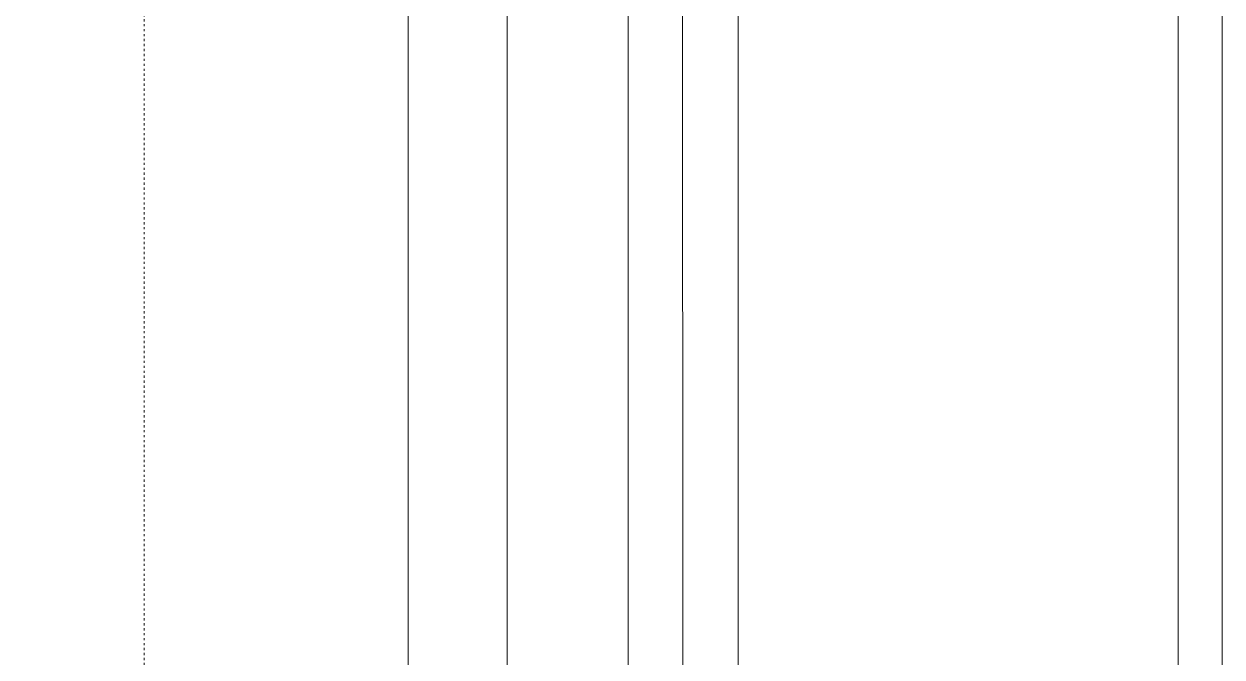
# Model space of a CAD drawing. Extents: x -3709 to 34962, y 0 to 8245.
# Drawn here: x 2768.4 to 2822.8, y 1375.2 to 1403.9 of the extents above; entities that cross this region are included whole.
import ezdxf

# ---------------------------------------------------------------- set-up
doc = ezdxf.new("R2010")
doc.units = 0
doc.linetypes.add('DOT2', pattern=[0.125, 0, -0.125])
doc.layers.get('0').update_dxf_attribs({"color": 9, "lineweight": 9})
for name, color, linetype, lineweight in [('00', 9, 'Continuous', 9), ('06D', 9, 'Continuous', 9), ('07', 9, 'Continuous', 9), ('10A', 9, 'Continuous', 9), ('14', 9, 'Continuous', 9), ('33', 9, 'BATTING', 9)]:
    doc.layers.add(name, color=color, linetype=linetype, lineweight=lineweight)
doc.linetypes.add('BATTING', pattern='A,0.0001,-0.1,[134,ltypeshp.shx,S=0.1,R=0,X=-0.1,Y=0],-0.2,[134,ltypeshp.shx,S=0.1,R=180,X=0.1,Y=0],-0.1', length=0.4001)

# ---------------------------------------------------------------- blocks, each defined once
blk = doc.blocks.new('p-yng-01')
at = {"linetype": 'DOT2'}
blk.add_line((2, -5.393), (2, -120.807), dxfattribs=at)
blk.add_arc((2.001, -5.394), 115.412, 269.99975, 0.81317, dxfattribs=at)

msp = doc.modelspace()

# ---------------------------------------------------------------- linework, layer by layer
at = {"layer": '00'}
msp.add_lwpolyline([(2800.838, 1352.5), (2800.838, 1352.5), (2800.838, 1477.5), (2820.838, 1477.5), (2820.838, 1332.5), (2800.838, 1332.5), (2800.838, 1352.5)], dxfattribs=at)
at = {"layer": '06D'}
msp.add_lwpolyline([(2770.838, 1357.5), (2795.838, 1357.5), (2795.838, 1477.5)], dxfattribs=at)
at = {"layer": '10A'}
msp.add_lwpolyline([(2785.838, 1472.8), (2785.838, 1369.75), (2790.338, 1369.75), (2790.338, 1472.8), (2785.838, 1472.8)], dxfattribs=at)
at = {"layer": '14'}
msp.add_lwpolyline([(2804.838, 1479.5), (2822.838, 1479.5), (2822.838, 1330.5), (2809.836, 1330.5), (2809.836, 1330.5)], dxfattribs=at)
at = {"layer": '33', "ltscale": 0.2}
msp.add_lwpolyline([(2769.838, 1355), (2798.338, 1355), (2798.264, 1474.5)], dxfattribs=at)

# ---------------------------------------------------------------- block references
at = {"layer": '07', "rotation": 180}
msp.add_blockref('p-yng-01', (2775.839, 1350.5), dxfattribs=at)

doc.saveas('drawing.dxf')
